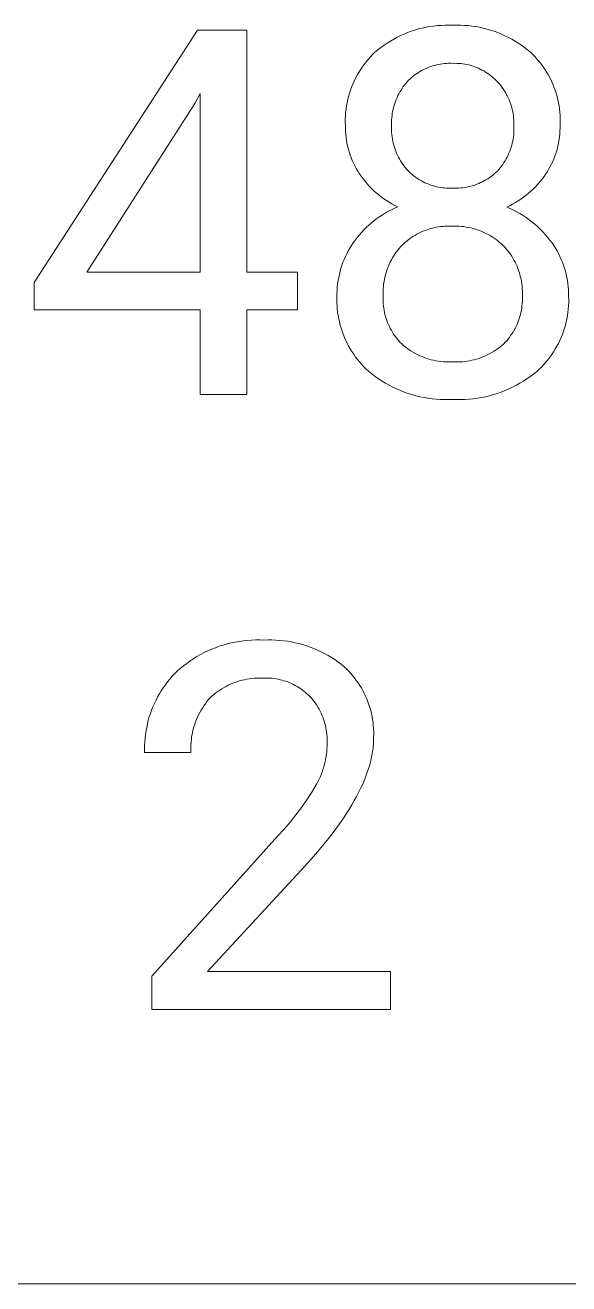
# Model space of a CAD drawing. Header units: millimetres. Extents: x 0 to 4030, y -54 to 2762.
# Drawn here: x 3207.6 to 3264.5, y 171.7 to 303.6 of the extents above; entities that cross this region are included whole.
import ezdxf

# ---------------------------------------------------------------- set-up
doc = ezdxf.new("R2010")
doc.units = ezdxf.units.MM
doc.header["$MEASUREMENT"] = 0
doc.layers.add('Domyślny', color=7, linetype='Continuous', true_color=0x000000)

msp = doc.modelspace()

# ---------------------------------------------------------------- linework, layer by layer
at = {"layer": 'Domyślny', "color": 18, "lineweight": 15, "true_color": 0x000000}
for p, q in [((3249.2, 303.3), (3249.59, 303.38)), ((3249.59, 303.38), (3249.99, 303.45)), ((3249.99, 303.45), (3250.38, 303.51)), ((3250.38, 303.51), (3250.78, 303.55)), ((3250.78, 303.55), (3251.18, 303.58)), ((3251.18, 303.58), (3251.59, 303.6)), ((3251.59, 303.6), (3251.99, 303.6)), ((3251.99, 303.6), (3252.39, 303.59)), ((3252.39, 303.59), (3252.79, 303.6)), ((3252.79, 303.6), (3253.19, 303.6)), ((3253.19, 303.6), (3253.59, 303.58)), ((3253.59, 303.58), (3253.99, 303.55)), ((3253.99, 303.55), (3254.39, 303.51)), ((3254.39, 303.51), (3254.79, 303.45)), ((3254.79, 303.45), (3255.19, 303.38)), ((3255.19, 303.38), (3255.58, 303.29)), ((3208.56, 276.62), (3225.65, 303.07)), ((3225.65, 303.07), (3230.81, 303.07)), ((3230.81, 303.07), (3230.81, 277.72)), ((3245.86, 301.94), (3246.21, 302.14)), ((3246.21, 302.14), (3246.57, 302.33)), ((3246.57, 302.33), (3246.93, 302.51)), ((3246.93, 302.51), (3247.29, 302.67)), ((3247.29, 302.67), (3247.66, 302.82)), ((3247.66, 302.82), (3248.04, 302.96)), ((3248.04, 302.96), (3248.42, 303.08)), ((3248.42, 303.08), (3248.81, 303.2)), ((3248.81, 303.2), (3249.2, 303.3)), ((3255.58, 303.29), (3255.97, 303.19)), ((3255.97, 303.19), (3256.35, 303.08)), ((3256.35, 303.08), (3256.73, 302.96)), ((3256.73, 302.96), (3257.11, 302.82)), ((3257.11, 302.82), (3257.48, 302.67)), ((3257.48, 302.67), (3257.85, 302.5)), ((3257.85, 302.5), (3258.21, 302.33)), ((3258.21, 302.33), (3258.56, 302.14)), ((3258.56, 302.14), (3258.91, 301.94)), ((3244, 300.52), (3244.24, 300.76)), ((3244.24, 300.76), (3244.55, 301.02)), ((3244.55, 301.02), (3244.87, 301.26)), ((3244.87, 301.26), (3245.19, 301.5)), ((3245.19, 301.5), (3245.52, 301.72)), ((3245.52, 301.72), (3245.86, 301.94)), ((3258.91, 301.94), (3259.25, 301.72)), ((3259.25, 301.72), (3259.59, 301.5)), ((3259.59, 301.5), (3259.91, 301.26)), ((3259.91, 301.26), (3260.23, 301.01)), ((3260.23, 301.01), (3260.53, 300.76)), ((3260.53, 300.76), (3260.78, 300.52)), ((3242.91, 299.21), (3243.11, 299.49)), ((3243.11, 299.49), (3243.32, 299.76)), ((3243.32, 299.76), (3243.53, 300.02)), ((3243.53, 300.02), (3243.76, 300.27)), ((3243.76, 300.27), (3244, 300.52)), ((3250.5, 299.39), (3250.3, 299.33)), ((3250.71, 299.44), (3250.5, 299.39)), ((3250.91, 299.49), (3250.71, 299.44)), ((3251.12, 299.53), (3250.91, 299.49)), ((3251.33, 299.56), (3251.12, 299.53)), ((3251.54, 299.58), (3251.33, 299.56)), ((3251.75, 299.6), (3251.54, 299.58)), ((3251.96, 299.61), (3251.75, 299.6)), ((3252.18, 299.61), (3251.96, 299.61)), ((3252.39, 299.6), (3252.18, 299.61)), ((3252.6, 299.61), (3252.39, 299.6)), ((3252.81, 299.6), (3252.6, 299.61)), ((3253.02, 299.59), (3252.81, 299.6)), ((3253.24, 299.57), (3253.02, 299.59)), ((3253.45, 299.55), (3253.24, 299.57)), ((3253.66, 299.52), (3253.45, 299.55)), ((3253.86, 299.47), (3253.66, 299.52)), ((3254.07, 299.43), (3253.86, 299.47)), ((3254.28, 299.37), (3254.07, 299.43)), ((3260.78, 300.52), (3261.02, 300.27)), ((3261.02, 300.27), (3261.24, 300.02)), ((3261.24, 300.02), (3261.46, 299.76)), ((3261.46, 299.76), (3261.67, 299.49)), ((3261.67, 299.49), (3261.87, 299.22)), ((3242.21, 298.05), (3242.37, 298.35)), ((3242.37, 298.35), (3242.54, 298.64)), ((3242.54, 298.64), (3242.72, 298.93)), ((3242.72, 298.93), (3242.91, 299.21)), ((3248.08, 298.12), (3247.93, 297.98)), ((3248.25, 298.25), (3248.08, 298.12)), ((3248.42, 298.38), (3248.25, 298.25)), ((3248.59, 298.5), (3248.42, 298.38)), ((3248.76, 298.62), (3248.59, 298.5)), ((3248.94, 298.73), (3248.76, 298.62)), ((3249.13, 298.84), (3248.94, 298.73)), ((3249.32, 298.94), (3249.13, 298.84)), ((3249.51, 299.03), (3249.32, 298.94)), ((3249.7, 299.12), (3249.51, 299.03)), ((3249.9, 299.19), (3249.7, 299.12)), ((3250.1, 299.27), (3249.9, 299.19)), ((3250.3, 299.33), (3250.1, 299.27)), ((3254.48, 299.31), (3254.28, 299.37)), ((3254.68, 299.24), (3254.48, 299.31)), ((3254.88, 299.17), (3254.68, 299.24)), ((3255.07, 299.09), (3254.88, 299.17)), ((3255.27, 299), (3255.07, 299.09)), ((3255.45, 298.9), (3255.27, 299)), ((3255.64, 298.8), (3255.45, 298.9)), ((3255.82, 298.69), (3255.64, 298.8)), ((3256, 298.58), (3255.82, 298.69)), ((3256.18, 298.45), (3256, 298.58)), ((3256.35, 298.33), (3256.18, 298.45)), ((3256.51, 298.2), (3256.35, 298.33)), ((3256.67, 298.06), (3256.51, 298.2)), ((3261.87, 299.22), (3262.06, 298.93)), ((3262.06, 298.93), (3262.24, 298.64)), ((3262.24, 298.64), (3262.42, 298.35)), ((3262.42, 298.35), (3262.58, 298.05)), ((3241.57, 296.47), (3241.67, 296.79)), ((3241.67, 296.79), (3241.79, 297.11)), ((3241.79, 297.11), (3241.92, 297.43)), ((3241.92, 297.43), (3242.06, 297.74)), ((3242.06, 297.74), (3242.21, 298.05)), ((3246.97, 296.79), (3246.85, 296.6)), ((3247.09, 296.98), (3246.97, 296.79)), ((3247.21, 297.16), (3247.09, 296.98)), ((3247.34, 297.33), (3247.21, 297.16)), ((3247.48, 297.5), (3247.34, 297.33)), ((3247.62, 297.67), (3247.48, 297.5)), ((3247.77, 297.83), (3247.62, 297.67)), ((3247.93, 297.98), (3247.77, 297.83)), ((3256.83, 297.91), (3256.67, 298.06)), ((3256.98, 297.76), (3256.83, 297.91)), ((3257.13, 297.61), (3256.98, 297.76)), ((3257.27, 297.44), (3257.13, 297.61)), ((3257.41, 297.27), (3257.27, 297.44)), ((3257.54, 297.1), (3257.41, 297.27)), ((3257.66, 296.92), (3257.54, 297.1)), ((3257.78, 296.74), (3257.66, 296.92)), ((3262.58, 298.05), (3262.73, 297.74)), ((3262.73, 297.74), (3262.86, 297.43)), ((3262.86, 297.43), (3262.99, 297.12)), ((3262.99, 297.12), (3263.11, 296.8)), ((3263.11, 296.8), (3263.21, 296.47)), ((3225.94, 296.44), (3225.37, 295.38)), ((3225.94, 277.72), (3225.94, 296.44)), ((3241.26, 295.14), (3241.32, 295.48)), ((3241.32, 295.48), (3241.39, 295.81)), ((3241.39, 295.81), (3241.47, 296.14)), ((3241.47, 296.14), (3241.57, 296.47)), ((3246.39, 295.61), (3246.31, 295.4)), ((3246.47, 295.82), (3246.39, 295.61)), ((3246.55, 296.02), (3246.47, 295.82)), ((3246.65, 296.22), (3246.55, 296.02)), ((3246.75, 296.41), (3246.65, 296.22)), ((3246.85, 296.6), (3246.75, 296.41)), ((3257.9, 296.56), (3257.78, 296.74)), ((3258, 296.37), (3257.9, 296.56)), ((3258.1, 296.18), (3258, 296.37)), ((3258.2, 295.98), (3258.1, 296.18)), ((3258.29, 295.78), (3258.2, 295.98)), ((3258.37, 295.58), (3258.29, 295.78)), ((3258.44, 295.38), (3258.37, 295.58)), ((3263.21, 296.47), (3263.31, 296.14)), ((3263.31, 296.14), (3263.39, 295.81)), ((3263.39, 295.81), (3263.46, 295.48)), ((3263.46, 295.48), (3263.52, 295.15)), ((3225.37, 295.38), (3214.07, 277.72)), ((3241.13, 293.79), (3241.15, 294.13)), ((3241.15, 294.13), (3241.17, 294.47)), ((3241.17, 294.47), (3241.21, 294.81)), ((3241.21, 294.81), (3241.26, 295.14)), ((3246.03, 294.12), (3246, 293.9)), ((3246.06, 294.34), (3246.03, 294.12)), ((3246.09, 294.56), (3246.06, 294.34)), ((3246.14, 294.77), (3246.09, 294.56)), ((3246.19, 294.98), (3246.14, 294.77)), ((3246.25, 295.2), (3246.19, 294.98)), ((3246.31, 295.4), (3246.25, 295.2)), ((3258.51, 295.17), (3258.44, 295.38)), ((3258.57, 294.96), (3258.51, 295.17)), ((3258.62, 294.75), (3258.57, 294.96)), ((3258.67, 294.54), (3258.62, 294.75)), ((3258.71, 294.32), (3258.67, 294.54)), ((3258.74, 294.11), (3258.71, 294.32)), ((3258.76, 293.89), (3258.74, 294.11)), ((3263.52, 295.15), (3263.57, 294.81)), ((3263.57, 294.81), (3263.61, 294.47)), ((3263.61, 294.47), (3263.63, 294.13)), ((3263.63, 294.13), (3263.64, 293.79)), ((3241.13, 293.45), (3241.13, 293.79)), ((3241.14, 293.11), (3241.13, 293.45)), ((3241.14, 292.79), (3241.14, 293.11)), ((3241.16, 292.48), (3241.14, 292.79)), ((3245.99, 293.68), (3245.98, 293.47)), ((3245.98, 293.47), (3245.98, 293.25)), ((3245.98, 293.25), (3245.99, 293.03)), ((3245.99, 293.03), (3245.98, 292.8)), ((3245.98, 292.8), (3245.98, 292.58)), ((3246, 293.9), (3245.99, 293.68)), ((3258.78, 293.68), (3258.76, 293.89)), ((3258.79, 293.46), (3258.78, 293.68)), ((3258.79, 293.24), (3258.79, 293.46)), ((3258.79, 293.03), (3258.79, 293.24)), ((3258.8, 292.8), (3258.79, 293.03)), ((3258.79, 292.58), (3258.8, 292.8)), ((3263.63, 292.81), (3263.62, 292.51)), ((3263.65, 293.45), (3263.63, 293.11)), ((3263.63, 293.11), (3263.63, 292.81)), ((3263.64, 293.79), (3263.65, 293.45)), ((3241.18, 292.17), (3241.16, 292.48)), ((3241.21, 291.85), (3241.18, 292.17)), ((3241.26, 291.54), (3241.21, 291.85)), ((3241.31, 291.23), (3241.26, 291.54)), ((3245.98, 292.58), (3245.99, 292.35)), ((3245.99, 292.35), (3246.01, 292.13)), ((3246.01, 292.13), (3246.04, 291.91)), ((3246.04, 291.91), (3246.07, 291.68)), ((3246.07, 291.68), (3246.11, 291.46)), ((3258.67, 291.47), (3258.71, 291.69)), ((3258.71, 291.69), (3258.74, 291.91)), ((3258.74, 291.91), (3258.77, 292.13)), ((3258.77, 292.13), (3258.79, 292.35)), ((3258.79, 292.35), (3258.79, 292.58)), ((3263.53, 291.62), (3263.48, 291.32)), ((3263.57, 291.91), (3263.53, 291.62)), ((3263.6, 292.21), (3263.57, 291.91)), ((3263.62, 292.51), (3263.6, 292.21)), ((3241.38, 290.93), (3241.31, 291.23)), ((3241.46, 290.62), (3241.38, 290.93)), ((3241.54, 290.32), (3241.46, 290.62)), ((3241.64, 290.02), (3241.54, 290.32)), ((3246.11, 291.46), (3246.16, 291.24)), ((3246.16, 291.24), (3246.21, 291.03)), ((3246.21, 291.03), (3246.28, 290.81)), ((3246.28, 290.81), (3246.35, 290.6)), ((3246.35, 290.6), (3246.43, 290.39)), ((3246.43, 290.39), (3246.51, 290.18)), ((3246.51, 290.18), (3246.61, 289.98)), ((3258.18, 289.98), (3258.27, 290.18)), ((3258.27, 290.18), (3258.36, 290.39)), ((3258.36, 290.39), (3258.44, 290.6)), ((3258.44, 290.6), (3258.51, 290.82)), ((3258.51, 290.82), (3258.57, 291.03)), ((3258.57, 291.03), (3258.62, 291.25)), ((3258.62, 291.25), (3258.67, 291.47)), ((3263.19, 290.17), (3263.09, 289.88)), ((3263.28, 290.45), (3263.19, 290.17)), ((3263.36, 290.74), (3263.28, 290.45)), ((3263.43, 291.03), (3263.36, 290.74)), ((3263.48, 291.32), (3263.43, 291.03)), ((3241.75, 289.72), (3241.64, 290.02)), ((3241.87, 289.43), (3241.75, 289.72)), ((3242, 289.15), (3241.87, 289.43)), ((3242.13, 288.86), (3242, 289.15)), ((3242.28, 288.59), (3242.13, 288.86)), ((3246.61, 289.98), (3246.71, 289.78)), ((3246.71, 289.78), (3246.81, 289.58)), ((3246.81, 289.58), (3246.93, 289.38)), ((3246.93, 289.38), (3247.05, 289.19)), ((3247.05, 289.19), (3247.18, 289.01)), ((3247.18, 289.01), (3247.31, 288.83)), ((3257.49, 288.83), (3257.62, 289.01)), ((3257.62, 289.01), (3257.75, 289.2)), ((3257.75, 289.2), (3257.87, 289.39)), ((3257.87, 289.39), (3257.98, 289.58)), ((3257.98, 289.58), (3258.08, 289.78)), ((3258.08, 289.78), (3258.18, 289.98)), ((3262.74, 289.06), (3262.6, 288.79)), ((3262.86, 289.33), (3262.74, 289.06)), ((3262.98, 289.6), (3262.86, 289.33)), ((3263.09, 289.88), (3262.98, 289.6)), ((3242.44, 288.31), (3242.28, 288.59)), ((3242.6, 288.05), (3242.44, 288.31)), ((3242.8, 287.77), (3242.6, 288.05)), ((3242.99, 287.5), (3242.8, 287.77)), ((3247.31, 288.83), (3247.45, 288.65)), ((3247.45, 288.65), (3247.59, 288.48)), ((3247.59, 288.48), (3247.74, 288.32)), ((3247.74, 288.32), (3247.9, 288.17)), ((3247.9, 288.17), (3248.06, 288.02)), ((3248.06, 288.02), (3248.22, 287.89)), ((3248.22, 287.89), (3248.39, 287.76)), ((3248.39, 287.76), (3248.56, 287.63)), ((3248.56, 287.63), (3248.74, 287.51)), ((3256.06, 287.51), (3256.24, 287.63)), ((3256.24, 287.63), (3256.41, 287.76)), ((3256.41, 287.76), (3256.58, 287.89)), ((3256.58, 287.89), (3256.74, 288.02)), ((3256.74, 288.02), (3256.9, 288.17)), ((3256.9, 288.17), (3257.06, 288.32)), ((3257.06, 288.32), (3257.21, 288.48)), ((3257.21, 288.48), (3257.35, 288.65)), ((3257.35, 288.65), (3257.49, 288.83)), ((3261.95, 287.74), (3261.74, 287.47)), ((3262.15, 288.02), (3261.95, 287.74)), ((3262.31, 288.27), (3262.15, 288.02)), ((3262.46, 288.53), (3262.31, 288.27)), ((3262.6, 288.79), (3262.46, 288.53)), ((3243.2, 287.24), (3242.99, 287.5)), ((3243.42, 286.98), (3243.2, 287.24)), ((3243.65, 286.73), (3243.42, 286.98)), ((3243.88, 286.49), (3243.65, 286.73)), ((3244.12, 286.25), (3243.88, 286.49)), ((3244.37, 286.03), (3244.12, 286.25)), ((3248.74, 287.51), (3248.92, 287.4)), ((3248.92, 287.4), (3249.1, 287.29)), ((3249.1, 287.29), (3249.29, 287.19)), ((3249.29, 287.19), (3249.48, 287.09)), ((3249.48, 287.09), (3249.68, 287.01)), ((3249.68, 287.01), (3249.88, 286.93)), ((3249.88, 286.93), (3250.08, 286.85)), ((3250.08, 286.85), (3250.28, 286.79)), ((3250.28, 286.79), (3250.49, 286.73)), ((3250.49, 286.73), (3250.69, 286.67)), ((3250.69, 286.67), (3250.9, 286.63)), ((3250.9, 286.63), (3251.11, 286.59)), ((3251.11, 286.59), (3251.32, 286.56)), ((3251.32, 286.56), (3251.53, 286.54)), ((3251.53, 286.54), (3251.75, 286.52)), ((3251.75, 286.52), (3251.96, 286.51)), ((3251.96, 286.51), (3252.17, 286.51)), ((3252.17, 286.51), (3252.39, 286.52)), ((3252.39, 286.52), (3252.6, 286.51)), ((3252.6, 286.51), (3252.82, 286.51)), ((3252.82, 286.51), (3253.03, 286.52)), ((3253.03, 286.52), (3253.25, 286.54)), ((3253.25, 286.54), (3253.46, 286.56)), ((3253.46, 286.56), (3253.67, 286.59)), ((3253.67, 286.59), (3253.88, 286.63)), ((3253.88, 286.63), (3254.09, 286.68)), ((3254.09, 286.68), (3254.3, 286.73)), ((3254.3, 286.73), (3254.51, 286.79)), ((3254.51, 286.79), (3254.71, 286.85)), ((3254.71, 286.85), (3254.91, 286.93)), ((3254.91, 286.93), (3255.11, 287.01)), ((3255.11, 287.01), (3255.31, 287.1)), ((3255.31, 287.1), (3255.5, 287.19)), ((3255.5, 287.19), (3255.69, 287.29)), ((3255.69, 287.29), (3255.87, 287.4)), ((3255.87, 287.4), (3256.06, 287.51)), ((3260.59, 286.23), (3260.33, 286)), ((3260.84, 286.46), (3260.59, 286.23)), ((3261.08, 286.7), (3260.84, 286.46)), ((3261.31, 286.95), (3261.08, 286.7)), ((3261.53, 287.21), (3261.31, 286.95)), ((3261.74, 287.47), (3261.53, 287.21)), ((3244.63, 285.81), (3244.37, 286.03)), ((3244.9, 285.61), (3244.63, 285.81)), ((3245.17, 285.41), (3244.9, 285.61)), ((3245.45, 285.22), (3245.17, 285.41)), ((3245.73, 285.04), (3245.45, 285.22)), ((3246.02, 284.87), (3245.73, 285.04)), ((3258.95, 285.01), (3258.66, 284.84)), ((3259.24, 285.19), (3258.95, 285.01)), ((3259.52, 285.38), (3259.24, 285.19)), ((3259.8, 285.58), (3259.52, 285.38)), ((3260.07, 285.78), (3259.8, 285.58)), ((3260.33, 286), (3260.07, 285.78)), ((3244.74, 283.54), (3245.03, 283.73)), ((3245.03, 283.73), (3245.34, 283.92)), ((3245.34, 283.92), (3245.65, 284.1)), ((3245.65, 284.1), (3245.97, 284.26)), ((3245.97, 284.26), (3246.29, 284.41)), ((3246.32, 284.71), (3246.02, 284.87)), ((3246.29, 284.41), (3246.62, 284.56)), ((3246.62, 284.56), (3246.32, 284.71)), ((3258.36, 284.68), (3258.05, 284.53)), ((3258.05, 284.53), (3258.4, 284.38)), ((3258.66, 284.84), (3258.36, 284.68)), ((3258.4, 284.38), (3258.75, 284.22)), ((3258.75, 284.22), (3259.09, 284.04)), ((3259.09, 284.04), (3259.42, 283.85)), ((3259.42, 283.85), (3259.75, 283.65)), ((3259.75, 283.65), (3260.07, 283.44)), ((3243.09, 282.16), (3243.35, 282.42)), ((3243.35, 282.42), (3243.61, 282.66)), ((3243.61, 282.66), (3243.88, 282.89)), ((3243.88, 282.89), (3244.16, 283.12)), ((3244.16, 283.12), (3244.44, 283.33)), ((3244.44, 283.33), (3244.74, 283.54)), ((3249.96, 282.25), (3249.73, 282.17)), ((3250.19, 282.31), (3249.96, 282.25)), ((3250.42, 282.37), (3250.19, 282.31)), ((3250.66, 282.42), (3250.42, 282.37)), ((3250.9, 282.47), (3250.66, 282.42)), ((3251.13, 282.5), (3250.9, 282.47)), ((3251.37, 282.52), (3251.13, 282.5)), ((3251.61, 282.54), (3251.37, 282.52)), ((3251.85, 282.55), (3251.61, 282.54)), ((3252.09, 282.55), (3251.85, 282.55)), ((3252.33, 282.55), (3252.09, 282.55)), ((3252.58, 282.55), (3252.33, 282.55)), ((3252.82, 282.55), (3252.58, 282.55)), ((3253.07, 282.54), (3252.82, 282.55)), ((3253.31, 282.52), (3253.07, 282.54)), ((3253.55, 282.49), (3253.31, 282.52)), ((3253.79, 282.45), (3253.55, 282.49)), ((3254.03, 282.41), (3253.79, 282.45)), ((3254.27, 282.36), (3254.03, 282.41)), ((3254.51, 282.3), (3254.27, 282.36)), ((3254.74, 282.23), (3254.51, 282.3)), ((3260.07, 283.44), (3260.38, 283.22)), ((3260.38, 283.22), (3260.68, 282.99)), ((3260.68, 282.99), (3260.98, 282.75)), ((3260.98, 282.75), (3261.27, 282.5)), ((3261.27, 282.5), (3261.54, 282.23)), ((3241.96, 280.79), (3242.17, 281.08)), ((3242.17, 281.08), (3242.39, 281.36)), ((3242.39, 281.36), (3242.61, 281.64)), ((3242.61, 281.64), (3242.85, 281.9)), ((3242.85, 281.9), (3243.09, 282.16)), ((3247.63, 281.02), (3247.44, 280.87)), ((3247.82, 281.17), (3247.63, 281.02)), ((3248.01, 281.31), (3247.82, 281.17)), ((3248.21, 281.44), (3248.01, 281.31)), ((3248.42, 281.57), (3248.21, 281.44)), ((3248.63, 281.69), (3248.42, 281.57)), ((3248.84, 281.8), (3248.63, 281.69)), ((3249.06, 281.91), (3248.84, 281.8)), ((3249.28, 282), (3249.06, 281.91)), ((3249.5, 282.09), (3249.28, 282)), ((3249.73, 282.17), (3249.5, 282.09)), ((3254.98, 282.16), (3254.74, 282.23)), ((3255.2, 282.07), (3254.98, 282.16)), ((3255.43, 281.98), (3255.2, 282.07)), ((3255.65, 281.89), (3255.43, 281.98)), ((3255.87, 281.78), (3255.65, 281.89)), ((3256.09, 281.67), (3255.87, 281.78)), ((3256.3, 281.55), (3256.09, 281.67)), ((3256.51, 281.42), (3256.3, 281.55)), ((3256.72, 281.29), (3256.51, 281.42)), ((3256.92, 281.15), (3256.72, 281.29)), ((3257.11, 281), (3256.92, 281.15)), ((3257.3, 280.84), (3257.11, 281)), ((3261.54, 282.23), (3261.81, 281.96)), ((3261.81, 281.96), (3262.07, 281.68)), ((3262.07, 281.68), (3262.32, 281.39)), ((3262.32, 281.39), (3262.56, 281.09)), ((3262.56, 281.09), (3262.79, 280.79)), ((3241.15, 279.36), (3241.29, 279.65)), ((3241.29, 279.65), (3241.44, 279.95)), ((3241.44, 279.95), (3241.61, 280.23)), ((3241.61, 280.23), (3241.78, 280.51)), ((3241.78, 280.51), (3241.96, 280.79)), ((3246.33, 279.61), (3246.2, 279.41)), ((3246.47, 279.81), (3246.33, 279.61)), ((3246.61, 280), (3246.47, 279.81)), ((3246.77, 280.19), (3246.61, 280)), ((3246.92, 280.37), (3246.77, 280.19)), ((3247.09, 280.55), (3246.92, 280.37)), ((3247.26, 280.71), (3247.09, 280.55)), ((3247.44, 280.87), (3247.26, 280.71)), ((3257.48, 280.68), (3257.3, 280.84)), ((3257.66, 280.52), (3257.48, 280.68)), ((3257.83, 280.34), (3257.66, 280.52)), ((3257.99, 280.17), (3257.83, 280.34)), ((3258.14, 279.98), (3257.99, 280.17)), ((3258.29, 279.79), (3258.14, 279.98)), ((3258.43, 279.6), (3258.29, 279.79)), ((3262.79, 280.79), (3262.97, 280.51)), ((3262.97, 280.51), (3263.15, 280.23)), ((3263.15, 280.23), (3263.32, 279.95)), ((3263.32, 279.95), (3263.47, 279.66)), ((3263.47, 279.66), (3263.62, 279.36)), ((3240.68, 278.13), (3240.78, 278.44)), ((3240.78, 278.44), (3240.89, 278.75)), ((3240.89, 278.75), (3241.01, 279.06)), ((3241.01, 279.06), (3241.15, 279.36)), ((3245.65, 278.35), (3245.56, 278.13)), ((3245.74, 278.57), (3245.65, 278.35)), ((3245.85, 278.79), (3245.74, 278.57)), ((3245.96, 279), (3245.85, 278.79)), ((3246.07, 279.21), (3245.96, 279)), ((3246.2, 279.41), (3246.07, 279.21)), ((3258.56, 279.4), (3258.43, 279.6)), ((3258.69, 279.19), (3258.56, 279.4)), ((3258.8, 278.99), (3258.69, 279.19)), ((3258.92, 278.77), (3258.8, 278.99)), ((3259.02, 278.56), (3258.92, 278.77)), ((3259.12, 278.34), (3259.02, 278.56)), ((3259.21, 278.12), (3259.12, 278.34)), ((3263.62, 279.36), (3263.75, 279.06)), ((3263.75, 279.06), (3263.88, 278.75)), ((3263.88, 278.75), (3263.99, 278.45)), ((3263.99, 278.45), (3264.09, 278.13)), ((3214.07, 277.72), (3225.94, 277.72)), ((3230.81, 277.72), (3236.12, 277.72)), ((3236.12, 277.72), (3236.12, 273.76)), ((3240.38, 276.84), (3240.44, 277.17)), ((3240.44, 277.17), (3240.51, 277.49)), ((3240.51, 277.49), (3240.59, 277.81)), ((3240.59, 277.81), (3240.68, 278.13)), ((3245.23, 276.97), (3245.19, 276.73)), ((3245.28, 277.21), (3245.23, 276.97)), ((3245.34, 277.44), (3245.28, 277.21)), ((3245.4, 277.67), (3245.34, 277.44)), ((3245.48, 277.9), (3245.4, 277.67)), ((3245.56, 278.13), (3245.48, 277.9)), ((3259.29, 277.89), (3259.21, 278.12)), ((3259.37, 277.66), (3259.29, 277.89)), ((3259.43, 277.43), (3259.37, 277.66)), ((3259.49, 277.2), (3259.43, 277.43)), ((3259.54, 276.97), (3259.49, 277.2)), ((3259.59, 276.73), (3259.54, 276.97)), ((3264.09, 278.13), (3264.19, 277.81)), ((3264.19, 277.81), (3264.27, 277.49)), ((3264.27, 277.49), (3264.34, 277.17)), ((3264.34, 277.17), (3264.4, 276.85)), ((3208.56, 273.76), (3208.56, 276.62)), ((3240.26, 275.53), (3240.27, 275.86)), ((3240.27, 275.86), (3240.3, 276.19)), ((3240.3, 276.19), (3240.33, 276.52)), ((3240.33, 276.52), (3240.38, 276.84)), ((3245.1, 275.78), (3245.09, 275.54)), ((3245.11, 276.02), (3245.1, 275.78)), ((3245.13, 276.26), (3245.11, 276.02)), ((3245.15, 276.5), (3245.13, 276.26)), ((3245.19, 276.73), (3245.15, 276.5)), ((3259.62, 276.49), (3259.59, 276.73)), ((3259.65, 276.26), (3259.62, 276.49)), ((3259.67, 276.02), (3259.65, 276.26)), ((3259.68, 275.78), (3259.67, 276.02)), ((3259.68, 275.54), (3259.68, 275.78)), ((3264.4, 276.85), (3264.44, 276.52)), ((3264.44, 276.52), (3264.48, 276.19)), ((3264.48, 276.19), (3264.51, 275.86)), ((3264.51, 275.86), (3264.52, 275.53)), ((3240.25, 274.86), (3240.26, 275.2)), ((3240.25, 274.52), (3240.25, 274.86)), ((3240.27, 274.18), (3240.25, 274.52)), ((3240.26, 275.2), (3240.26, 275.53)), ((3245.09, 275.54), (3245.1, 275.3)), ((3245.1, 275.3), (3245.09, 275.07)), ((3245.09, 275.07), (3245.09, 274.85)), ((3245.09, 274.85), (3245.1, 274.62)), ((3245.1, 274.62), (3245.11, 274.4)), ((3245.11, 274.4), (3245.13, 274.18)), ((3259.64, 274.18), (3259.66, 274.4)), ((3259.66, 274.4), (3259.68, 274.63)), ((3259.68, 275.3), (3259.68, 275.54)), ((3259.68, 275.07), (3259.68, 275.3)), ((3259.68, 274.85), (3259.68, 275.07)), ((3259.68, 274.63), (3259.68, 274.85)), ((3264.53, 274.52), (3264.51, 274.18)), ((3264.52, 275.53), (3264.52, 275.2)), ((3264.52, 275.2), (3264.53, 274.86)), ((3264.53, 274.86), (3264.53, 274.52)), ((3225.94, 273.76), (3208.56, 273.76)), ((3225.94, 264.9), (3225.94, 273.76)), ((3236.12, 273.76), (3230.81, 273.76)), ((3230.81, 273.76), (3230.81, 264.9)), ((3240.29, 273.85), (3240.27, 274.18)), ((3240.33, 273.51), (3240.29, 273.85)), ((3240.38, 273.17), (3240.33, 273.51)), ((3240.44, 272.84), (3240.38, 273.17)), ((3245.13, 274.18), (3245.16, 273.95)), ((3245.16, 273.95), (3245.2, 273.73)), ((3245.2, 273.73), (3245.24, 273.51)), ((3245.24, 273.51), (3245.29, 273.29)), ((3245.29, 273.29), (3245.35, 273.07)), ((3245.35, 273.07), (3245.42, 272.86)), ((3259.36, 272.86), (3259.42, 273.08)), ((3259.42, 273.08), (3259.48, 273.3)), ((3259.48, 273.3), (3259.53, 273.51)), ((3259.53, 273.51), (3259.58, 273.73)), ((3259.58, 273.73), (3259.61, 273.96)), ((3259.61, 273.96), (3259.64, 274.18)), ((3264.4, 273.17), (3264.34, 272.83)), ((3264.45, 273.51), (3264.4, 273.17)), ((3264.49, 273.84), (3264.45, 273.51)), ((3264.51, 274.18), (3264.49, 273.84)), ((3240.51, 272.51), (3240.44, 272.84)), ((3240.59, 272.18), (3240.51, 272.51)), ((3240.69, 271.85), (3240.59, 272.18)), ((3240.79, 271.53), (3240.69, 271.85)), ((3245.42, 272.86), (3245.49, 272.65)), ((3245.49, 272.65), (3245.57, 272.44)), ((3245.57, 272.44), (3245.66, 272.23)), ((3245.66, 272.23), (3245.75, 272.02)), ((3245.75, 272.02), (3245.85, 271.82)), ((3245.85, 271.82), (3245.96, 271.63)), ((3258.81, 271.64), (3258.92, 271.83)), ((3258.92, 271.83), (3259.02, 272.03)), ((3259.02, 272.03), (3259.12, 272.24)), ((3259.12, 272.24), (3259.2, 272.44)), ((3259.2, 272.44), (3259.28, 272.65)), ((3259.28, 272.65), (3259.36, 272.86)), ((3264.09, 271.84), (3263.99, 271.52)), ((3264.19, 272.17), (3264.09, 271.84)), ((3264.27, 272.5), (3264.19, 272.17)), ((3264.34, 272.83), (3264.27, 272.5)), ((3240.91, 271.21), (3240.79, 271.53)), ((3241.04, 270.89), (3240.91, 271.21)), ((3241.17, 270.58), (3241.04, 270.89)), ((3241.32, 270.27), (3241.17, 270.58)), ((3245.96, 271.63), (3246.08, 271.43)), ((3246.08, 271.43), (3246.2, 271.24)), ((3246.2, 271.24), (3246.32, 271.06)), ((3246.32, 271.06), (3246.46, 270.88)), ((3246.46, 270.88), (3246.6, 270.7)), ((3246.6, 270.7), (3246.74, 270.53)), ((3246.74, 270.53), (3246.89, 270.36)), ((3257.73, 270.21), (3257.89, 270.37)), ((3257.89, 270.37), (3258.04, 270.54)), ((3258.04, 270.54), (3258.18, 270.71)), ((3258.18, 270.71), (3258.32, 270.89)), ((3258.32, 270.89), (3258.45, 271.07)), ((3258.45, 271.07), (3258.58, 271.25)), ((3258.58, 271.25), (3258.7, 271.44)), ((3258.7, 271.44), (3258.81, 271.64)), ((3263.61, 270.57), (3263.46, 270.26)), ((3263.75, 270.88), (3263.61, 270.57)), ((3263.87, 271.2), (3263.75, 270.88)), ((3263.99, 271.52), (3263.87, 271.2)), ((3241.48, 269.97), (3241.32, 270.27)), ((3241.65, 269.68), (3241.48, 269.97)), ((3241.83, 269.39), (3241.65, 269.68)), ((3242.02, 269.11), (3241.83, 269.39)), ((3242.21, 268.83), (3242.02, 269.11)), ((3246.89, 270.36), (3247.05, 270.2)), ((3247.05, 270.2), (3247.24, 270.03)), ((3247.24, 270.03), (3247.43, 269.87)), ((3247.43, 269.87), (3247.64, 269.72)), ((3247.64, 269.72), (3247.84, 269.58)), ((3247.84, 269.58), (3248.05, 269.44)), ((3248.05, 269.44), (3248.27, 269.31)), ((3248.27, 269.31), (3248.49, 269.19)), ((3248.49, 269.19), (3248.72, 269.07)), ((3248.72, 269.07), (3248.95, 268.97)), ((3255.83, 268.97), (3256.06, 269.08)), ((3256.06, 269.08), (3256.29, 269.19)), ((3256.29, 269.19), (3256.51, 269.32)), ((3256.51, 269.32), (3256.72, 269.45)), ((3256.72, 269.45), (3256.94, 269.59)), ((3256.94, 269.59), (3257.14, 269.73)), ((3257.14, 269.73), (3257.34, 269.89)), ((3257.34, 269.89), (3257.54, 270.05)), ((3257.54, 270.05), (3257.73, 270.21)), ((3262.77, 269.09), (3262.57, 268.82)), ((3262.95, 269.38), (3262.77, 269.09)), ((3263.13, 269.67), (3262.95, 269.38)), ((3263.3, 269.96), (3263.13, 269.67)), ((3263.46, 270.26), (3263.3, 269.96)), ((3242.42, 268.56), (3242.21, 268.83)), ((3242.64, 268.3), (3242.42, 268.56)), ((3242.86, 268.04), (3242.64, 268.3)), ((3243.09, 267.8), (3242.86, 268.04)), ((3243.33, 267.56), (3243.09, 267.8)), ((3248.95, 268.97), (3249.18, 268.87)), ((3249.18, 268.87), (3249.41, 268.78)), ((3249.41, 268.78), (3249.65, 268.69)), ((3249.65, 268.69), (3249.89, 268.62)), ((3249.89, 268.62), (3250.14, 268.55)), ((3250.14, 268.55), (3250.38, 268.49)), ((3250.38, 268.49), (3250.63, 268.44)), ((3250.63, 268.44), (3250.88, 268.4)), ((3250.88, 268.4), (3251.13, 268.37)), ((3251.13, 268.37), (3251.38, 268.34)), ((3251.38, 268.34), (3251.63, 268.33)), ((3251.63, 268.33), (3251.88, 268.32)), ((3251.88, 268.32), (3252.14, 268.32)), ((3252.14, 268.32), (3252.39, 268.33)), ((3252.39, 268.33), (3252.64, 268.32)), ((3252.64, 268.32), (3252.89, 268.32)), ((3252.89, 268.32), (3253.15, 268.33)), ((3253.15, 268.33), (3253.4, 268.34)), ((3253.4, 268.34), (3253.65, 268.37)), ((3253.65, 268.37), (3253.9, 268.4)), ((3253.9, 268.4), (3254.15, 268.44)), ((3254.15, 268.44), (3254.4, 268.49)), ((3254.4, 268.49), (3254.64, 268.55)), ((3254.64, 268.55), (3254.89, 268.62)), ((3254.89, 268.62), (3255.13, 268.69)), ((3255.13, 268.69), (3255.37, 268.78)), ((3255.37, 268.78), (3255.6, 268.87)), ((3255.6, 268.87), (3255.83, 268.97)), ((3261.68, 267.78), (3261.44, 267.54)), ((3261.92, 268.03), (3261.68, 267.78)), ((3262.14, 268.29), (3261.92, 268.03)), ((3262.36, 268.55), (3262.14, 268.29)), ((3262.57, 268.82), (3262.36, 268.55)), ((3243.58, 267.33), (3243.33, 267.56)), ((3243.92, 267.05), (3243.58, 267.33)), ((3244.26, 266.79), (3243.92, 267.05)), ((3244.62, 266.55), (3244.26, 266.79)), ((3244.98, 266.31), (3244.62, 266.55)), ((3260.16, 266.54), (3259.79, 266.3)), ((3260.51, 266.78), (3260.16, 266.54)), ((3260.86, 267.04), (3260.51, 266.78)), ((3261.19, 267.31), (3260.86, 267.04)), ((3261.44, 267.54), (3261.19, 267.31)), ((3245.35, 266.09), (3244.98, 266.31)), ((3245.73, 265.87), (3245.35, 266.09)), ((3246.11, 265.68), (3245.73, 265.87)), ((3246.5, 265.49), (3246.11, 265.68)), ((3246.9, 265.32), (3246.5, 265.49)), ((3247.3, 265.16), (3246.9, 265.32)), ((3247.71, 265.02), (3247.3, 265.16)), ((3257.47, 265.16), (3257.07, 265.02)), ((3257.88, 265.32), (3257.47, 265.16)), ((3258.27, 265.49), (3257.88, 265.32)), ((3258.66, 265.67), (3258.27, 265.49)), ((3259.05, 265.87), (3258.66, 265.67)), ((3259.42, 266.08), (3259.05, 265.87)), ((3259.79, 266.3), (3259.42, 266.08)), ((3230.81, 264.9), (3225.94, 264.9)), ((3248.12, 264.89), (3247.71, 265.02)), ((3248.53, 264.77), (3248.12, 264.89)), ((3248.95, 264.67), (3248.53, 264.77)), ((3249.38, 264.58), (3248.95, 264.67)), ((3249.8, 264.51), (3249.38, 264.58)), ((3250.23, 264.45), (3249.8, 264.51)), ((3250.66, 264.4), (3250.23, 264.45)), ((3251.09, 264.37), (3250.66, 264.4)), ((3251.52, 264.36), (3251.09, 264.37)), ((3251.96, 264.36), (3251.52, 264.36)), ((3252.39, 264.37), (3251.96, 264.36)), ((3252.82, 264.36), (3252.39, 264.37)), ((3253.25, 264.36), (3252.82, 264.36)), ((3253.68, 264.38), (3253.25, 264.36)), ((3254.11, 264.41), (3253.68, 264.38)), ((3254.54, 264.45), (3254.11, 264.41)), ((3254.97, 264.51), (3254.54, 264.45)), ((3255.4, 264.58), (3254.97, 264.51)), ((3255.82, 264.67), (3255.4, 264.58)), ((3256.24, 264.77), (3255.82, 264.67)), ((3256.65, 264.89), (3256.24, 264.77)), ((3257.07, 265.02), (3256.65, 264.89)), ((3228.35, 238.65), (3228.77, 238.76)), ((3228.77, 238.76), (3229.19, 238.87)), ((3229.19, 238.87), (3229.61, 238.95)), ((3229.61, 238.95), (3230.03, 239.03)), ((3230.03, 239.03), (3230.46, 239.09)), ((3230.46, 239.09), (3230.88, 239.13)), ((3230.88, 239.13), (3231.31, 239.16)), ((3231.31, 239.16), (3231.74, 239.18)), ((3231.74, 239.18), (3232.17, 239.18)), ((3232.17, 239.18), (3232.6, 239.16)), ((3232.6, 239.16), (3233.01, 239.18)), ((3233.01, 239.18), (3233.43, 239.18)), ((3233.43, 239.18), (3233.84, 239.16)), ((3233.84, 239.16), (3234.25, 239.14)), ((3234.25, 239.14), (3234.66, 239.1)), ((3234.66, 239.1), (3235.07, 239.04)), ((3235.07, 239.04), (3235.48, 238.98)), ((3235.48, 238.98), (3235.88, 238.89)), ((3235.88, 238.89), (3236.28, 238.8)), ((3236.28, 238.8), (3236.68, 238.69)), ((3225.24, 237.22), (3225.6, 237.44)), ((3225.6, 237.44), (3225.98, 237.66)), ((3225.98, 237.66), (3226.36, 237.85)), ((3226.36, 237.85), (3226.75, 238.04)), ((3226.75, 238.04), (3227.14, 238.21)), ((3227.14, 238.21), (3227.54, 238.37)), ((3227.54, 238.37), (3227.94, 238.52)), ((3227.94, 238.52), (3228.35, 238.65)), ((3236.68, 238.69), (3237.07, 238.57)), ((3237.07, 238.57), (3237.46, 238.43)), ((3237.46, 238.43), (3237.85, 238.28)), ((3237.85, 238.28), (3238.22, 238.12)), ((3238.22, 238.12), (3238.6, 237.94)), ((3238.6, 237.94), (3238.97, 237.76)), ((3238.97, 237.76), (3239.33, 237.56)), ((3239.33, 237.56), (3239.68, 237.35)), ((3223.53, 235.91), (3223.85, 236.2)), ((3223.85, 236.2), (3224.19, 236.47)), ((3224.19, 236.47), (3224.53, 236.73)), ((3224.53, 236.73), (3224.88, 236.98)), ((3224.88, 236.98), (3225.24, 237.22)), ((3239.68, 237.35), (3240.03, 237.12)), ((3240.03, 237.12), (3240.36, 236.89)), ((3240.36, 236.89), (3240.7, 236.64)), ((3240.7, 236.64), (3241.02, 236.38)), ((3241.02, 236.38), (3241.25, 236.16)), ((3241.25, 236.16), (3241.47, 235.93)), ((3222.29, 234.49), (3222.52, 234.79)), ((3222.52, 234.79), (3222.76, 235.08)), ((3222.76, 235.08), (3223.01, 235.37)), ((3223.01, 235.37), (3223.26, 235.64)), ((3223.26, 235.64), (3223.53, 235.91)), ((3229.83, 234.82), (3229.59, 234.74)), ((3230.07, 234.9), (3229.83, 234.82)), ((3230.32, 234.96), (3230.07, 234.9)), ((3230.57, 235.02), (3230.32, 234.96)), ((3230.82, 235.07), (3230.57, 235.02)), ((3231.07, 235.11), (3230.82, 235.07)), ((3231.33, 235.14), (3231.07, 235.11)), ((3231.58, 235.17), (3231.33, 235.14)), ((3231.84, 235.18), (3231.58, 235.17)), ((3232.09, 235.19), (3231.84, 235.18)), ((3232.35, 235.19), (3232.09, 235.19)), ((3232.6, 235.17), (3232.35, 235.19)), ((3232.82, 235.18), (3232.6, 235.17)), ((3233.03, 235.18), (3232.82, 235.18)), ((3233.24, 235.17), (3233.03, 235.18)), ((3233.46, 235.16), (3233.24, 235.17)), ((3233.67, 235.13), (3233.46, 235.16)), ((3233.88, 235.1), (3233.67, 235.13)), ((3234.09, 235.07), (3233.88, 235.1)), ((3234.3, 235.02), (3234.09, 235.07)), ((3234.51, 234.97), (3234.3, 235.02)), ((3234.71, 234.91), (3234.51, 234.97)), ((3234.92, 234.85), (3234.71, 234.91)), ((3235.12, 234.78), (3234.92, 234.85)), ((3235.32, 234.7), (3235.12, 234.78)), ((3241.47, 235.93), (3241.69, 235.7)), ((3241.69, 235.7), (3241.9, 235.46)), ((3241.9, 235.46), (3242.1, 235.21)), ((3242.1, 235.21), (3242.29, 234.95)), ((3242.29, 234.95), (3242.48, 234.69)), ((3221.48, 233.21), (3221.67, 233.54)), ((3221.67, 233.54), (3221.86, 233.86)), ((3221.86, 233.86), (3222.07, 234.18)), ((3222.07, 234.18), (3222.29, 234.49)), ((3227.38, 233.47), (3227.18, 233.31)), ((3227.58, 233.63), (3227.38, 233.47)), ((3227.78, 233.79), (3227.58, 233.63)), ((3227.99, 233.93), (3227.78, 233.79)), ((3228.21, 234.07), (3227.99, 233.93)), ((3228.43, 234.2), (3228.21, 234.07)), ((3228.65, 234.32), (3228.43, 234.2)), ((3228.88, 234.44), (3228.65, 234.32)), ((3229.11, 234.55), (3228.88, 234.44)), ((3229.35, 234.65), (3229.11, 234.55)), ((3229.59, 234.74), (3229.35, 234.65)), ((3235.51, 234.61), (3235.32, 234.7)), ((3235.71, 234.52), (3235.51, 234.61)), ((3235.9, 234.42), (3235.71, 234.52)), ((3236.08, 234.31), (3235.9, 234.42)), ((3236.26, 234.2), (3236.08, 234.31)), ((3236.44, 234.08), (3236.26, 234.2)), ((3236.62, 233.96), (3236.44, 234.08)), ((3236.79, 233.83), (3236.62, 233.96)), ((3236.95, 233.69), (3236.79, 233.83)), ((3237.11, 233.55), (3236.95, 233.69)), ((3237.27, 233.41), (3237.11, 233.55)), ((3242.48, 234.69), (3242.65, 234.42)), ((3242.65, 234.42), (3242.82, 234.15)), ((3242.82, 234.15), (3242.97, 233.87)), ((3242.97, 233.87), (3243.12, 233.58)), ((3243.12, 233.58), (3243.26, 233.29)), ((3220.85, 231.84), (3220.99, 232.19)), ((3220.99, 232.19), (3221.14, 232.54)), ((3221.14, 232.54), (3221.31, 232.88)), ((3221.31, 232.88), (3221.48, 233.21)), ((3226.32, 232.28), (3226.17, 232.05)), ((3226.48, 232.5), (3226.32, 232.28)), ((3226.64, 232.72), (3226.48, 232.5)), ((3226.81, 232.93), (3226.64, 232.72)), ((3226.99, 233.13), (3226.81, 232.93)), ((3227.18, 233.31), (3226.99, 233.13)), ((3237.42, 233.26), (3237.27, 233.41)), ((3237.58, 233.08), (3237.42, 233.26)), ((3237.73, 232.9), (3237.58, 233.08)), ((3237.87, 232.72), (3237.73, 232.9)), ((3238.01, 232.53), (3237.87, 232.72)), ((3238.14, 232.34), (3238.01, 232.53)), ((3238.26, 232.14), (3238.14, 232.34)), ((3238.38, 231.94), (3238.26, 232.14)), ((3243.26, 233.29), (3243.39, 233)), ((3243.39, 233), (3243.5, 232.7)), ((3243.5, 232.7), (3243.61, 232.4)), ((3243.61, 232.4), (3243.71, 232.1)), ((3220.5, 230.76), (3220.6, 231.12)), ((3220.6, 231.12), (3220.72, 231.48)), ((3220.72, 231.48), (3220.85, 231.84)), ((3225.55, 230.85), (3225.45, 230.59)), ((3225.66, 231.1), (3225.55, 230.85)), ((3225.77, 231.34), (3225.66, 231.1)), ((3225.9, 231.58), (3225.77, 231.34)), ((3226.03, 231.82), (3225.9, 231.58)), ((3226.17, 232.05), (3226.03, 231.82)), ((3238.49, 231.73), (3238.38, 231.94)), ((3238.59, 231.52), (3238.49, 231.73)), ((3238.69, 231.31), (3238.59, 231.52)), ((3238.77, 231.1), (3238.69, 231.31)), ((3238.85, 230.88), (3238.77, 231.1)), ((3238.93, 230.66), (3238.85, 230.88)), ((3243.71, 232.1), (3243.8, 231.79)), ((3243.8, 231.79), (3243.87, 231.48)), ((3243.87, 231.48), (3243.94, 231.16)), ((3243.94, 231.16), (3243.99, 230.85)), ((3243.99, 230.85), (3244.04, 230.53)), ((3220.21, 229.28), (3220.26, 229.65)), ((3220.26, 229.65), (3220.33, 230.02)), ((3220.33, 230.02), (3220.41, 230.39)), ((3220.41, 230.39), (3220.5, 230.76)), ((3225.14, 229.55), (3225.09, 229.28)), ((3225.21, 229.82), (3225.14, 229.55)), ((3225.28, 230.08), (3225.21, 229.82)), ((3225.36, 230.34), (3225.28, 230.08)), ((3225.45, 230.59), (3225.36, 230.34)), ((3238.99, 230.43), (3238.93, 230.66)), ((3239.05, 230.21), (3238.99, 230.43)), ((3239.1, 229.98), (3239.05, 230.21)), ((3239.14, 229.75), (3239.1, 229.98)), ((3239.18, 229.52), (3239.14, 229.75)), ((3239.21, 229.29), (3239.18, 229.52)), ((3244.04, 230.53), (3244.07, 230.21)), ((3244.07, 230.21), (3244.1, 229.89)), ((3244.1, 229.89), (3244.11, 229.57)), ((3244.11, 229.57), (3244.11, 229.25)), ((3220.12, 228.15), (3220.13, 228.52)), ((3220.13, 228.52), (3220.16, 228.9)), ((3220.16, 228.9), (3220.21, 229.28)), ((3224.96, 228.21), (3224.95, 227.93)), ((3224.98, 228.48), (3224.96, 228.21)), ((3225.01, 228.75), (3224.98, 228.48)), ((3225.04, 229.02), (3225.01, 228.75)), ((3225.09, 229.28), (3225.04, 229.02)), ((3239.22, 229.06), (3239.21, 229.29)), ((3239.23, 228.82), (3239.22, 229.06)), ((3239.24, 228.59), (3239.23, 228.82)), ((3239.23, 228.36), (3239.24, 228.59)), ((3239.23, 228.06), (3239.23, 228.36)), ((3244.08, 228.22), (3244.06, 228.04)), ((3244.09, 228.4), (3244.08, 228.22)), ((3244.1, 228.58), (3244.09, 228.4)), ((3244.11, 229.25), (3244.1, 228.93)), ((3244.1, 228.93), (3244.1, 228.76)), ((3244.1, 228.76), (3244.1, 228.58)), ((3220.11, 227.77), (3220.12, 228.15)), ((3220.12, 227.39), (3220.11, 227.77)), ((3224.97, 227.39), (3220.12, 227.39)), ((3224.95, 227.93), (3224.96, 227.66)), ((3224.96, 227.66), (3224.97, 227.39)), ((3239.05, 226.58), (3239.11, 226.87)), ((3239.11, 226.87), (3239.15, 227.17)), ((3239.15, 227.17), (3239.19, 227.46)), ((3239.19, 227.46), (3239.21, 227.76)), ((3239.21, 227.76), (3239.23, 228.06)), ((3243.93, 227.12), (3243.85, 226.75)), ((3243.99, 227.5), (3243.93, 227.12)), ((3244.02, 227.68), (3243.99, 227.5)), ((3244.04, 227.86), (3244.02, 227.68)), ((3244.06, 228.04), (3244.04, 227.86)), ((3238.74, 225.43), (3238.83, 225.71)), ((3238.83, 225.71), (3238.91, 226)), ((3238.91, 226), (3238.99, 226.29)), ((3238.99, 226.29), (3239.05, 226.58)), ((3243.54, 225.6), (3243.4, 225.21)), ((3243.66, 225.99), (3243.54, 225.6)), ((3243.76, 226.37), (3243.66, 225.99)), ((3243.85, 226.75), (3243.76, 226.37)), ((3238.13, 224.06), (3238.27, 224.33)), ((3238.27, 224.33), (3238.4, 224.6)), ((3238.4, 224.6), (3238.52, 224.87)), ((3238.52, 224.87), (3238.63, 225.15)), ((3238.63, 225.15), (3238.74, 225.43)), ((3243.1, 224.41), (3242.92, 224.01)), ((3243.26, 224.81), (3243.1, 224.41)), ((3243.4, 225.21), (3243.26, 224.81)), ((3237.09, 222.43), (3237.62, 223.24)), ((3237.62, 223.24), (3238.13, 224.06)), ((3242.53, 223.18), (3242.31, 222.77)), ((3242.73, 223.6), (3242.53, 223.18)), ((3242.92, 224.01), (3242.73, 223.6)), ((3235.95, 220.86), (3236.53, 221.63)), ((3236.53, 221.63), (3237.09, 222.43)), ((3241.83, 221.92), (3241.57, 221.49)), ((3242.08, 222.35), (3241.83, 221.92)), ((3242.31, 222.77), (3242.08, 222.35)), ((3235.35, 220.1), (3235.95, 220.86)), ((3241.01, 220.62), (3240.71, 220.17)), ((3241.3, 221.05), (3241.01, 220.62)), ((3241.57, 221.49), (3241.3, 221.05)), ((3234.07, 218.64), (3234.72, 219.36)), ((3234.72, 219.36), (3235.35, 220.1)), ((3240.07, 219.27), (3239.37, 218.36)), ((3240.71, 220.17), (3240.07, 219.27)), ((3220.86, 203.96), (3234.07, 218.64)), ((3239.37, 218.36), (3238.61, 217.43)), ((3237.79, 216.48), (3236.92, 215.51)), ((3238.61, 217.43), (3237.79, 216.48)), ((3236.92, 215.51), (3226.7, 204.43)), ((3226.7, 204.43), (3245.86, 204.43)), ((3245.86, 204.43), (3245.86, 200.47)), ((3220.86, 200.47), (3220.86, 203.96)), ((3245.86, 200.47), (3220.86, 200.47)), ((2507.18, 171.71), (4030.23, 171.71))]:
    msp.add_line(p, q, dxfattribs=at)

doc.saveas('drawing.dxf')
